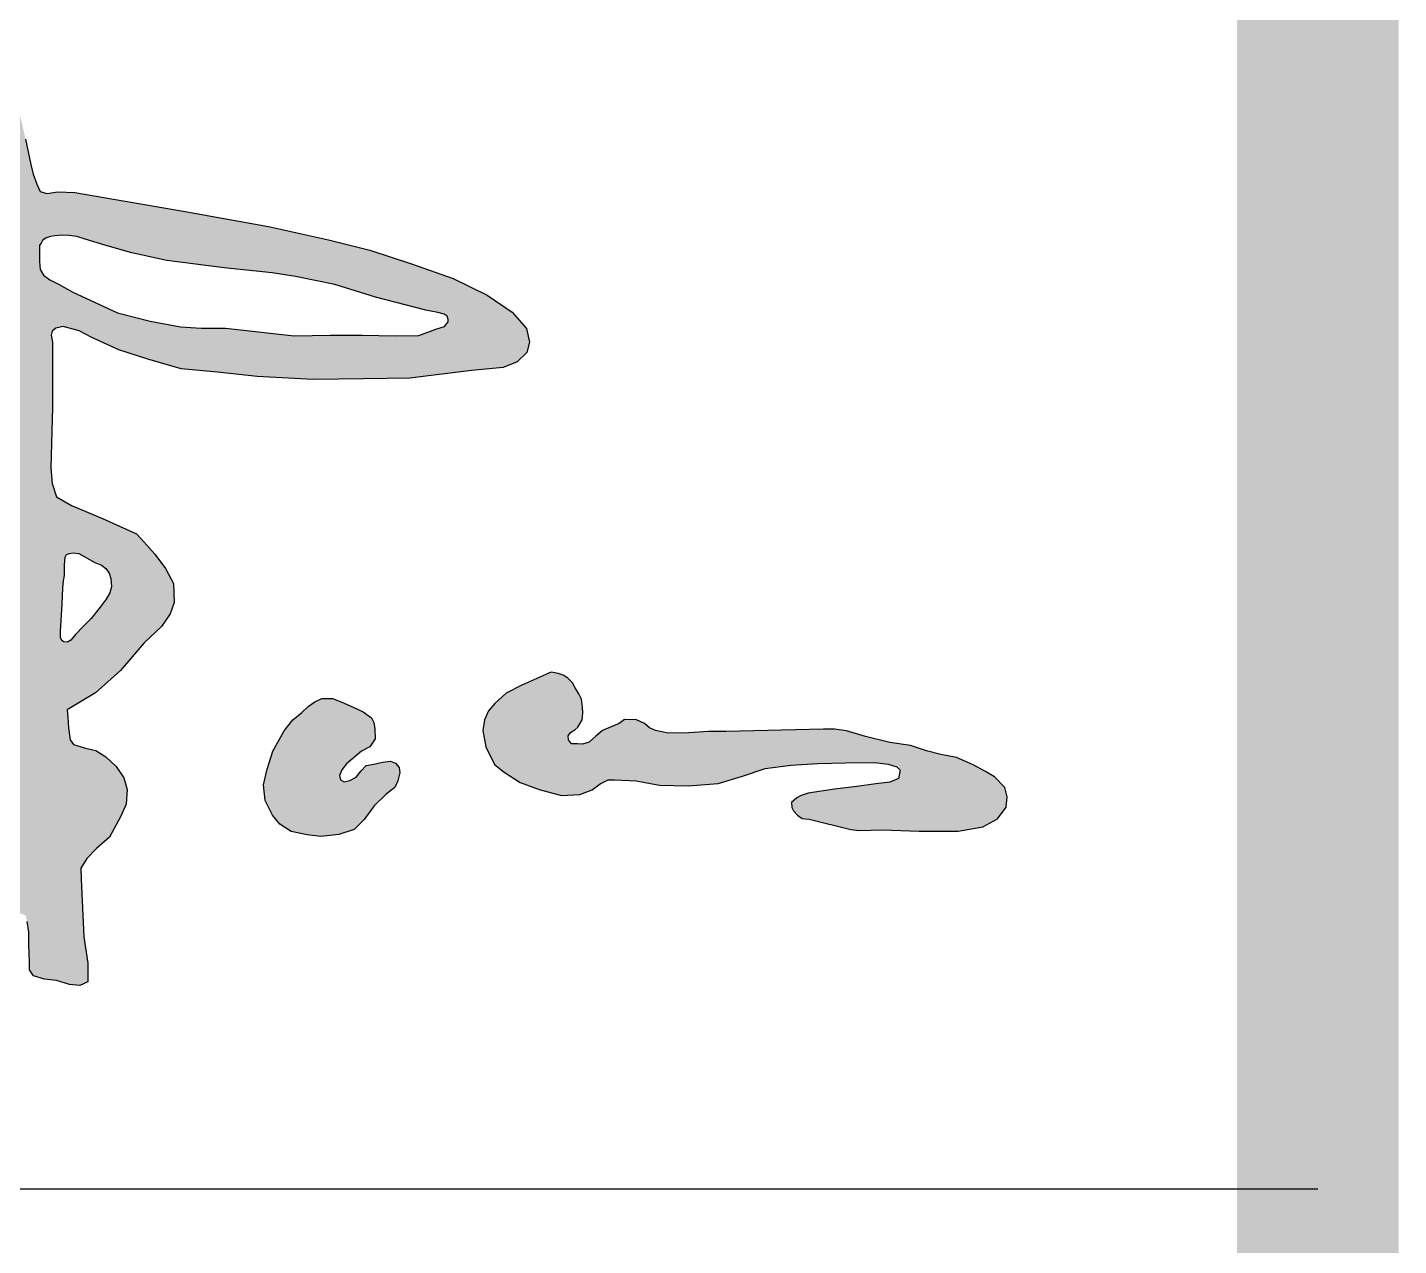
# Model space of a CAD drawing. Extents: x 33088 to 140010, y 13737 to 369010.
# Drawn here: x 119696 to 120968, y 237394 to 238524 of the extents above; entities that cross this region are included whole.
import ezdxf

# ---------------------------------------------------------------- set-up
doc = ezdxf.new("R2010")
doc.units = 0
doc.header["$LTSCALE"] = 1000
doc.header["$MEASUREMENT"] = 0
doc.layers.get('0').update_dxf_attribs({"linetype": 'CONTINUOUS'})
doc.layers.add('PUB_TITLE', color=4, linetype='CONTINUOUS')

msp = doc.modelspace()

# ---------------------------------------------------------------- hatches: boundary and pattern name
h = msp.add_hatch(color=7)
h.paths.add_polyline_path([(119719.2, 238232.1), (119718, 238238.6), (119719, 238242.4), (119722.2, 238245.2), (119729.2, 238246.8), (119744.1, 238242.8), (119755.8, 238236.5), (119780.9, 238225.1), (119807.8, 238216.5), (119838.7, 238207.4), (119872.4, 238204.5), (119909, 238200.5), (119961, 238197.6), (120007.9, 238198.2), (120050.8, 238198.8), (120107.9, 238206), (120137.3, 238208.7), (120150.5, 238214.1), (120159.5, 238222.7), (120161.8, 238232.2), (120159, 238244.8), (120145.9, 238260.2), (120122.5, 238276), (120091, 238291.4), (120052.4, 238304.9), (120013.8, 238317.7), (119975.3, 238327.3), (119919.8, 238339.5), (119840.6, 238353.8), (119739.9, 238371.1), (119724.3, 238371.8), (119713.8, 238370.2), (119707.7, 238372.1), (119704.6, 238378.8), (119701.4, 238388.3), (119699.2, 238397.3), (119694.2, 238420.8), (119687.9, 238447.9), (119679.3, 238469.1), (119668, 238486.3), (119654.9, 238496.2), (119638.6, 238502.6), (119623.7, 238497.6), (119612.8, 238478.2), (119611.5, 238452.4), (119612.9, 238418.7), (119616.5, 238400.2), (119623.3, 238384.4), (119619.6, 238379.3), (119581.9, 238380.3), (119544.3, 238380.9), (119471.9, 238381.8), (119446.5, 238378.2), (119413.5, 238371.6), (119378.4, 238365.5), (119336.7, 238355.4), (119297, 238347.3), (119265.5, 238341.7), (119243.7, 238344.7), (119237, 238344.7), (119227.4, 238339.1), (119224.3, 238323.9), (119230.5, 238299.8), (119243.7, 238287.1), (119259, 238280.5), (119266.6, 238274.4), (119274.2, 238260.2), (119293, 238235.3), (119315.9, 238209.4), (119354.3, 238171.4), (119367.5, 238159.3), (119380.4, 238153.3), (119398.9, 238151.7), (119413.4, 238151.7), (119425.8, 238156.9), (119425.6, 238158.6), (119425.4, 238159.7), (119424.5, 238162.8), (119422.5, 238166.4), (119418, 238169.4), (119408.4, 238172.9), (119400.1, 238177.9), (119385.9, 238187.3), (119371.1, 238200), (119355.9, 238217.3), (119337.6, 238238.6), (119326.4, 238251.3), (119315.3, 238267.2), (119308.3, 238281.3), (119305.2, 238288.9), (119305.2, 238295.1), (119307.6, 238298.9), (119320.8, 238305.7), (119342.5, 238309.7), (119369.9, 238317.7), (119393.9, 238322.9), (119429.9, 238329.1), (119453.4, 238335.4), (119478.7, 238334.2), (119506.1, 238336), (119533, 238336.5), (119579.8, 238338.2), (119602.7, 238339.4), (119619.9, 238340.5), (119635.3, 238337.1), (119645.6, 238332), (119651.9, 238322.8), (119656.4, 238309.7), (119659.9, 238292.6), (119662.7, 238258.3), (119665, 238227.5), (119665.3, 238129.3), (119665, 238111.1), (119660.9, 238108), (119649.1, 238109.6), (119629, 238110.8), (119617.6, 238112.4), (119605.2, 238116.9), (119600.1, 238120), (119591.1, 238121.2), (119543.1, 238121.2), (119500.8, 238120.6), (119462, 238120.3), (119437.2, 238122.2), (119421.9, 238123.8), (119415.9, 238123.1), (119412.7, 238119.9), (119412.4, 238108.8), (119412.7, 238096.1), (119415.9, 238084), (119418.8, 238076.1), (119428, 238066.6), (119437.8, 238058.6), (119451.5, 238053.5), (119467.4, 238047.8), (119486.5, 238045), (119495.9, 238045.7), (119503.8, 238046.4), (119508.2, 238047.5), (119511.6, 238051.2), (119513.9, 238057.6), (119515.4, 238062), (119517.6, 238065.2), (119525.7, 238069.4), (119563.8, 238067.3), (119652, 238058.3), (119660, 238057.7), (119665.9, 238056.1), (119671.1, 238051.5), (119672.5, 238042.3), (119673.1, 238000.7), (119676.2, 237934.7), (119676, 237924.8), (119675.1, 237916.3), (119670.5, 237911.5), (119654.2, 237902.4), (119627.5, 237888), (119588.2, 237863.6), (119527.4, 237827.8), (119513.8, 237821.6), (119502.3, 237816.6), (119491.7, 237816.3), (119480, 237815.9), (119470.4, 237816.8), (119464.1, 237816.1), (119456.6, 237813.8), (119373.4, 237765.2), (119355.8, 237755.6), (119346.5, 237748.5), (119342, 237738.6), (119342, 237727.6), (119346.5, 237714.3), (119349.9, 237707.8), (119364, 237704.4), (119381, 237703.8), (119388.1, 237705), (119399.8, 237709.9), (119421.5, 237724.2), (119457.1, 237742.6), (119486.9, 237752.5), (119512.7, 237761.6), (119534.9, 237772.8), (119558.4, 237783.2), (119596.9, 237797.6), (119631.2, 237809.4), (119652.5, 237819.3), (119662.4, 237821.6), (119675.6, 237825.2), (119683.2, 237822.9), (119684.6, 237811.6), (119686.9, 237794.5), (119685.5, 237779.1), (119684.1, 237769.2), (119676.9, 237759.7), (119662.9, 237745.7), (119641.2, 237728.1), (119620.3, 237709.6), (119617.5, 237704.5), (119616.5, 237692.2), (119615, 237682.4), (119620.8, 237671.4), (119629.1, 237665.8), (119639.1, 237663.8), (119647.7, 237662.6), (119655.2, 237663.6), (119661.8, 237664.3), (119668.6, 237666.8), (119672.6, 237671.6), (119675.8, 237675.1), (119678.4, 237682.4), (119678.4, 237686.7), (119679.1, 237691.5), (119680.6, 237695.7), (119684.9, 237699.5), (119686.9, 237700.8), (119690.4, 237701.8), (119694.5, 237699.8), (119695.7, 237694.5), (119697.2, 237684.4), (119697.4, 237672.8), (119697.8, 237656.7), (119697.8, 237649.6), (119701.7, 237643.9), (119711.7, 237641), (119722.8, 237639.6), (119734.9, 237636), (119744.6, 237634.9), (119751.9, 237638.3), (119751.9, 237655.7), (119748.3, 237680.2), (119745.8, 237733.8), (119745.4, 237743.8), (119751.1, 237753), (119759.9, 237762.3), (119772, 237772.7), (119782.5, 237792.1), (119787.7, 237803.3), (119788.5, 237817), (119785.3, 237827.8), (119778.4, 237838.3), (119768.6, 237847.3), (119759.3, 237853.3), (119749.8, 237855.2), (119738.7, 237858.7), (119735.5, 237863.2), (119734.2, 237874.3), (119733.3, 237884.2), (119732.8, 237890.8), (119759.2, 237906.8), (119782.3, 237927.4), (119804.4, 237953), (119820.5, 237968.3), (119828.5, 237979.9), (119832.1, 237990.7), (119831.4, 238008.2), (119824.1, 238022.2), (119814.1, 238035.5), (119804.4, 238046.7), (119797.2, 238054.4), (119765.7, 238068.5), (119736.8, 238080.7), (119722.8, 238088.8), (119718.9, 238101), (119717.7, 238115.7), (119719.2, 238171.8)])
h.paths.add_polyline_path([(119738, 238278.8), (119725.4, 238285.8), (119716.8, 238290.1), (119710.8, 238294.4), (119707.8, 238299.7), (119707.3, 238307.2), (119707, 238322.3), (119708.6, 238324.2), (119710, 238326.5), (119712.8, 238328.8), (119717.3, 238330.3), (119721.5, 238331.1), (119728.9, 238331.5), (119734.8, 238331.3), (119741.9, 238330.3), (119749.6, 238327.8), (119767.9, 238322.2), (119792.8, 238315.1), (119825.3, 238308), (119878.4, 238301.3), (119923, 238296.7), (119944.7, 238293.3), (119981.3, 238285.8), (120019, 238273.9), (120065.7, 238261.9), (120076.9, 238259.9), (120082.7, 238258.1), (120085.6, 238256.4), (120086.3, 238253.4), (120086.5, 238251), (120083.1, 238246.7), (120074.9, 238244.3), (120059.1, 238238.4), (120037.4, 238238.2), (120006.5, 238238.8), (119976.9, 238238.8), (119943.5, 238238.2), (119879.7, 238245.3), (119857.2, 238245.3), (119838, 238246.5), (119809.7, 238251.7), (119779.5, 238259.4)], flags=16)
h.paths.add_polyline_path([(119734.9, 238036.2), (119738.4, 238036.7), (119743.5, 238036.2), (119758.5, 238027.7), (119764.6, 238025.2), (119768.6, 238022), (119771.8, 238017.9), (119773.4, 238012.9), (119774.1, 238005.1), (119772.3, 237999.6), (119769.1, 237993.8), (119763.3, 237986.3), (119755.2, 237975.7), (119747.4, 237967.9), (119740.4, 237960.9), (119736.1, 237955.6), (119733.1, 237953.9), (119729.8, 237954), (119728.2, 237955), (119726.7, 237957.8), (119726.5, 237963.8), (119728.2, 237989.1), (119728.9, 238004.1), (119729.5, 238010.8), (119730.3, 238015.6), (119730.3, 238025.6), (119730.9, 238032.7), (119732.1, 238035.2)], flags=16)
h = msp.add_hatch(color=7)
h.paths.add_polyline_path([(120029, 237812.8), (120036.9, 237818.8), (120039.8, 237825), (120041.5, 237832.6), (120040.9, 237837.4), (120037.5, 237841.4), (120033, 237843.3), (120025.3, 237842.5), (120017.4, 237840.5), (120010.3, 237839.4), (120005.5, 237834.3), (120001, 237828.4), (119995.1, 237825.3), (119990, 237824.1), (119986.6, 237825.8), (119985.5, 237830.1), (119987.7, 237835.1), (119992, 237840.8), (120006.1, 237852.5), (120013.7, 237856.7), (120018.7, 237863.9), (120018.4, 237873.3), (120017.3, 237879.3), (120015.3, 237883.4), (120007.5, 237889), (119998.3, 237893.4), (119987.8, 237897.9), (119979.1, 237901.5), (119969, 237901.5), (119962.5, 237898.5), (119956.6, 237893.9), (119950.7, 237888.6), (119942.2, 237881.5), (119934.3, 237871.3), (119923.8, 237852.7), (119918.4, 237835.9), (119915, 237821.2), (119916.7, 237806.8), (119923.5, 237793.3), (119930.3, 237784.8), (119940.8, 237778), (119955.5, 237774.9), (119968.2, 237773.2), (119984.9, 237775.2), (119999, 237780), (120008.4, 237789), (120017.7, 237801.7)])
h.paths.add_polyline_path([(120558, 237846.8), (120543.5, 237849.6), (120530.3, 237852.9), (120515.4, 237857.7), (120496.1, 237860.5), (120473.6, 237866.1), (120455.9, 237871.3), (120445, 237872.9), (120434.6, 237872.9), (120344, 237870.8), (120327.9, 237870.8), (120309.8, 237869.7), (120290.5, 237869.4), (120278.9, 237871.9), (120273.3, 237874.2), (120268.5, 237878.4), (120261.1, 237881.8), (120250.1, 237882.1), (120245, 237878.1), (120237.6, 237875), (120229.7, 237871.9), (120223.5, 237866.5), (120217.1, 237860.9), (120210.9, 237859), (120206.3, 237859.5), (120200.9, 237859.4), (120198.1, 237863), (120197.8, 237866.9), (120200, 237870), (120203.9, 237872.4), (120206.7, 237874.9), (120210.7, 237881.6), (120211.2, 237888.3), (120210.9, 237893.3), (120210, 237900.7), (120207.7, 237905.7), (120204.1, 237911.3), (120201.7, 237916.1), (120197.2, 237920.5), (120193.2, 237923.2), (120188.6, 237924.7), (120182.2, 237925.8), (120179.6, 237924.9), (120177.1, 237923.6), (120174.1, 237922.6), (120154.8, 237913.8), (120140.3, 237906.5), (120129.8, 237896.9), (120123.8, 237890.1), (120120.2, 237881.6), (120118.6, 237871.6), (120121.4, 237856.7), (120129.4, 237840.3), (120138.3, 237833), (120153.2, 237823.4), (120170.8, 237817), (120191.7, 237811.3), (120208.6, 237812.2), (120219.9, 237816.6), (120227.5, 237822.2), (120234.8, 237825.8), (120241.2, 237825.8), (120260.9, 237825), (120282.4, 237821), (120309, 237820.5), (120336.9, 237822.5), (120359.5, 237829.5), (120380.7, 237836.5), (120404.4, 237839.7), (120429.5, 237841), (120455.2, 237841.7), (120482.2, 237842.1), (120494.6, 237840.5), (120502.6, 237838), (120505.7, 237834.8), (120504.2, 237827.2), (120496.1, 237823.9), (120483.2, 237822.3), (120465.7, 237819.9), (120444.9, 237817.4), (120420.6, 237813.5), (120414, 237811.3), (120409.9, 237809.1), (120405, 237804.9), (120405.4, 237800.4), (120407, 237797.1), (120410.5, 237793), (120415, 237790.1), (120421.5, 237789.4), (120460, 237779.9), (120467.9, 237779), (120489.2, 237779.4), (120523.4, 237778.2), (120559.6, 237778.2), (120582.5, 237782.2), (120596.2, 237789.8), (120604.2, 237800.6), (120605, 237810.3), (120603, 237818.7), (120593.4, 237828.8), (120584.9, 237833.6), (120573.7, 237840)])

# ---------------------------------------------------------------- linework, layer by layer
msp.add_lwpolyline([(119694.2, 238420.8), (119699.2, 238397.3), (119701.4, 238388.3), (119704.6, 238378.8), (119707.7, 238372.1), (119713.8, 238370.2), (119724.3, 238371.8), (119739.9, 238371.1), (119840.6, 238353.8), (119919.8, 238339.5), (119975.3, 238327.3), (120013.8, 238317.7), (120052.4, 238304.9), (120091, 238291.4), (120122.5, 238276), (120145.9, 238260.2), (120159, 238244.8), (120161.8, 238232.2), (120159.5, 238222.7), (120150.5, 238214.1), (120137.3, 238208.7), (120107.9, 238206), (120050.8, 238198.8), (120007.9, 238198.2), (119961, 238197.6), (119909, 238200.5), (119872.4, 238204.5), (119838.7, 238207.4), (119807.8, 238216.5), (119780.9, 238225.1), (119755.8, 238236.5), (119744.1, 238242.8), (119729.2, 238246.8), (119722.2, 238245.2), (119719, 238242.4), (119718, 238238.6), (119719.2, 238232.1), (119719.2, 238171.8), (119717.7, 238115.7), (119718.9, 238101), (119722.8, 238088.8), (119736.8, 238080.7), (119765.7, 238068.5), (119797.2, 238054.4), (119804.4, 238046.7), (119814.1, 238035.5), (119824.1, 238022.2), (119831.4, 238008.2), (119832.1, 237990.7), (119828.5, 237979.9), (119820.5, 237968.3), (119804.4, 237953), (119782.3, 237927.4), (119759.2, 237906.8), (119732.8, 237890.8), (119733.3, 237884.2), (119734.2, 237874.3), (119735.5, 237863.2), (119738.7, 237858.7), (119749.8, 237855.2), (119759.3, 237853.3), (119768.6, 237847.3), (119778.4, 237838.3), (119785.3, 237827.8), (119788.5, 237817), (119787.7, 237803.3), (119782.5, 237792.1), (119772, 237772.7), (119759.9, 237762.3), (119751.1, 237753), (119745.4, 237743.8), (119745.8, 237733.8), (119748.3, 237680.2), (119751.9, 237655.7), (119751.9, 237638.3), (119744.6, 237634.9), (119734.9, 237636), (119722.8, 237639.6), (119711.7, 237641), (119701.7, 237643.9), (119697.8, 237649.6), (119697.8, 237656.7), (119697.4, 237672.8), (119697.2, 237684.4), (119695.7, 237694.5)])
for points in [[(119707, 238322.3), (119707.3, 238307.2), (119707.8, 238299.7), (119710.8, 238294.4), (119716.8, 238290.1), (119725.4, 238285.8), (119738, 238278.8), (119779.5, 238259.4), (119809.7, 238251.7), (119838, 238246.5), (119857.2, 238245.3), (119879.7, 238245.3), (119943.5, 238238.2), (119976.9, 238238.8), (120006.5, 238238.8), (120037.4, 238238.2), (120059.1, 238238.4), (120074.9, 238244.3), (120083.1, 238246.7), (120086.5, 238251), (120086.3, 238253.4), (120085.6, 238256.4), (120082.7, 238258.1), (120076.9, 238259.9), (120065.7, 238261.9), (120019, 238273.9), (119981.3, 238285.8), (119944.7, 238293.3), (119923, 238296.7), (119878.4, 238301.3), (119825.3, 238308), (119792.8, 238315.1), (119767.9, 238322.2), (119749.6, 238327.8), (119741.9, 238330.3), (119734.8, 238331.3), (119728.9, 238331.5), (119721.5, 238331.1), (119717.3, 238330.3), (119712.8, 238328.8), (119710, 238326.5), (119708.6, 238324.2)], [(119730.3, 238015.6), (119730.3, 238025.6), (119730.9, 238032.7), (119732.1, 238035.2), (119734.9, 238036.2), (119738.4, 238036.7), (119743.5, 238036.2), (119758.5, 238027.7), (119764.6, 238025.2), (119768.6, 238022), (119771.8, 238017.9), (119773.4, 238012.9), (119774.1, 238005.1), (119772.3, 237999.6), (119769.1, 237993.8), (119763.3, 237986.3), (119755.2, 237975.7), (119747.4, 237967.9), (119740.4, 237960.9), (119736.1, 237955.6), (119733.1, 237953.9), (119729.8, 237954), (119728.2, 237955), (119726.7, 237957.8), (119726.5, 237963.8), (119728.2, 237989.1), (119728.9, 238004.1), (119729.5, 238010.8)], [(120174.1, 237922.6), (120154.8, 237913.8), (120140.3, 237906.5), (120129.8, 237896.9), (120123.8, 237890.1), (120120.2, 237881.6), (120118.6, 237871.6), (120121.4, 237856.7), (120129.4, 237840.3), (120138.3, 237833), (120153.2, 237823.4), (120170.8, 237817), (120191.7, 237811.3), (120208.6, 237812.2), (120219.9, 237816.6), (120227.5, 237822.2), (120234.8, 237825.8), (120241.2, 237825.8), (120260.9, 237825), (120282.4, 237821), (120309, 237820.5), (120336.9, 237822.5), (120359.5, 237829.5), (120380.7, 237836.5), (120404.4, 237839.7), (120429.5, 237841), (120455.2, 237841.7), (120482.2, 237842.1), (120494.6, 237840.5), (120502.6, 237838), (120505.7, 237834.8), (120504.2, 237827.2), (120496.1, 237823.9), (120483.2, 237822.3), (120465.7, 237819.9), (120444.9, 237817.4), (120420.6, 237813.5), (120414, 237811.3), (120409.9, 237809.1), (120405, 237804.9), (120405.4, 237800.4), (120407, 237797.1), (120410.5, 237793), (120415, 237790.1), (120421.5, 237789.4), (120460, 237779.9), (120467.9, 237779), (120489.2, 237779.4), (120523.4, 237778.2), (120559.6, 237778.2), (120582.5, 237782.2), (120596.2, 237789.8), (120604.2, 237800.6), (120605, 237810.3), (120603, 237818.7), (120593.4, 237828.8), (120584.9, 237833.6), (120573.7, 237840), (120558, 237846.8), (120543.5, 237849.6), (120530.3, 237852.9), (120515.4, 237857.7), (120496.1, 237860.5), (120473.6, 237866.1), (120455.9, 237871.3), (120445, 237872.9), (120434.6, 237872.9), (120344, 237870.8), (120327.9, 237870.8), (120309.8, 237869.7), (120290.5, 237869.4), (120278.9, 237871.9), (120273.3, 237874.2), (120268.5, 237878.4), (120261.1, 237881.8), (120250.1, 237882.1), (120245, 237878.1), (120237.6, 237875), (120229.7, 237871.9), (120223.5, 237866.5), (120217.1, 237860.9), (120210.9, 237859), (120206.3, 237859.5), (120200.9, 237859.4), (120198.1, 237863), (120197.8, 237866.9), (120200, 237870), (120203.9, 237872.4), (120206.7, 237874.9), (120210.7, 237881.6), (120211.2, 237888.3), (120210.9, 237893.3), (120210, 237900.7), (120207.7, 237905.7), (120204.1, 237911.3), (120201.7, 237916.1), (120197.2, 237920.5), (120193.2, 237923.2), (120188.6, 237924.7), (120182.2, 237925.8), (120179.6, 237924.9), (120177.1, 237923.6)], [(119962.5, 237898.5), (119969, 237901.5), (119979.1, 237901.5), (119987.8, 237897.9), (119998.3, 237893.4), (120007.5, 237889), (120015.3, 237883.4), (120017.3, 237879.3), (120018.4, 237873.3), (120018.7, 237863.9), (120013.7, 237856.7), (120006.1, 237852.5), (119992, 237840.8), (119987.7, 237835.1), (119985.5, 237830.1), (119986.6, 237825.8), (119990, 237824.1), (119995.1, 237825.3), (120001, 237828.4), (120005.5, 237834.3), (120010.3, 237839.4), (120017.4, 237840.5), (120025.3, 237842.5), (120033, 237843.3), (120037.5, 237841.4), (120040.9, 237837.4), (120041.5, 237832.6), (120039.8, 237825), (120036.9, 237818.8), (120029, 237812.8), (120017.7, 237801.7), (120008.4, 237789), (119999, 237780), (119984.9, 237775.2), (119968.2, 237773.2), (119955.5, 237774.9), (119940.8, 237778), (119930.3, 237784.8), (119923.5, 237793.3), (119916.7, 237806.8), (119915, 237821.2), (119918.4, 237835.9), (119923.8, 237852.7), (119934.3, 237871.3), (119942.2, 237881.5), (119950.7, 237888.6), (119956.6, 237893.9)]]:
    msp.add_lwpolyline(points, close=True)
at = {"layer": 'PUB_TITLE', "color": 4}
msp.add_line((114843.4, 237446.3), (120893.4, 237446.3), dxfattribs=at)
at = {"layer": 'PUB_TITLE', "const_width": 150}
msp.add_lwpolyline([(37043.4, 214055.8), (120893.4, 214055.8), (120893.4, 274055.8), (37043.4, 274055.8)], close=True, dxfattribs=at)

doc.saveas('drawing.dxf')
